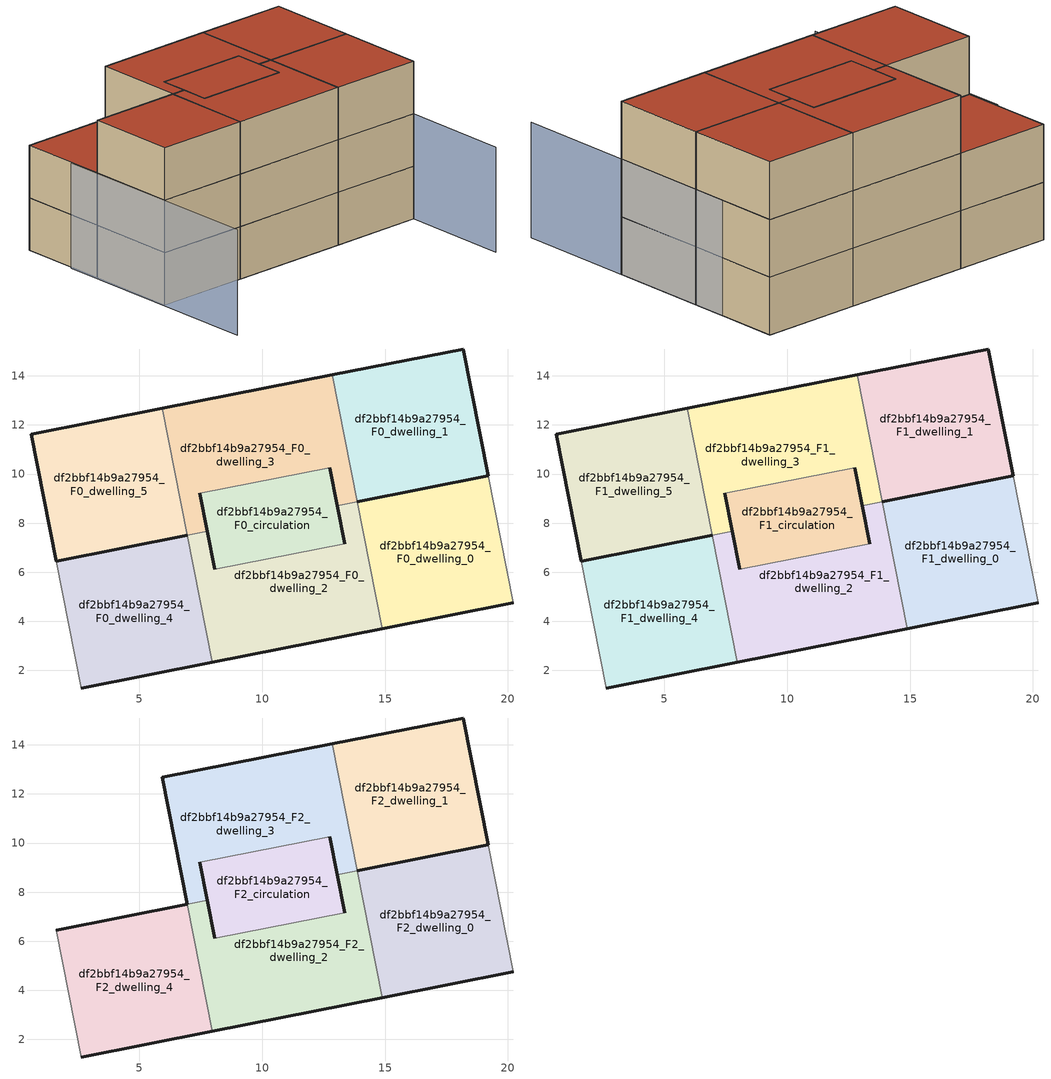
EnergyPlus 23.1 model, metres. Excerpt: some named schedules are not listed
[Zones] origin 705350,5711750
df2bbf14b9a27954_F0_dwelling_0
 floor ground (EU_floor_Construction): 20.22,4.75 19.2,9.92 13.87,8.87 14.89,3.7 z0
 wall outside (EU_wall_Construction): 20.22,4.75 14.89,3.7 / 13.87,8.87 19.2,9.92 z0:3
 wall adiabatic (EU_wall_Construction): 19.2,9.92 20.22,4.75 z0:3
 wall to df2bbf14b9a27954_F0_dwelling_2 (EU_wall_Construction): 14.88,3.7 13.87,8.87 z0:3
df2bbf14b9a27954_F0_dwelling_1
 floor ground (EU_floor_Construction): 19.2,9.92 18.19,15.09 12.85,14.04 13.87,8.87 z0
 wall outside (EU_wall_Construction): 12.85,14.04 18.19,15.09 19.2,9.92 13.87,8.87 z0:3
 wall to df2bbf14b9a27954_F0_dwelling_3 (EU_wall_Construction): 13.87,8.87 12.85,14.04 z0:3
df2bbf14b9a27954_F0_dwelling_2
 floor ground (EU_floor_Construction): 14.89,3.7 13.87,8.87 13.05,8.71 13.35,7.16 8.07,6.12 7.77,7.67 6.95,7.51 7.96,2.34 z0
 wall outside (EU_wall_Construction): 7.77,7.67 8.07,6.12 / 13.35,7.16 13.05,8.71 / 14.89,3.7 7.96,2.34 z0:3
 wall to df2bbf14b9a27954_F0_dwelling_4 (EU_wall_Construction): 7.97,2.34 6.95,7.51 z0:3
 wall to df2bbf14b9a27954_F0_dwelling_3 (EU_wall_Construction): 6.95,7.51 7.77,7.67 / 13.05,8.71 13.87,8.87 z0:3
 wall to df2bbf14b9a27954_F0_circulation (EU_wall_Construction): 8.07,6.12 13.35,7.16 z0:3
df2bbf14b9a27954_F0_dwelling_3
 floor ground (EU_floor_Construction): 13.87,8.87 12.85,14.04 5.93,12.67 6.95,7.51 7.77,7.67 7.46,9.22 12.74,10.26 13.05,8.71 z0
 wall outside (EU_wall_Construction): 13.05,8.71 12.74,10.26 / 7.46,9.22 7.77,7.67 / 5.93,12.67 12.85,14.04 z0:3
 wall to df2bbf14b9a27954_F0_circulation (EU_wall_Construction): 12.74,10.26 7.46,9.22 z0:3
 wall to df2bbf14b9a27954_F0_dwelling_5 (EU_wall_Construction): 6.95,7.51 5.93,12.67 z0:3
df2bbf14b9a27954_F0_dwelling_4
 floor ground (EU_floor_Construction): 7.96,2.34 6.95,7.51 1.61,6.46 2.63,1.29 z0
 wall outside (EU_wall_Construction): 7.96,2.34 2.63,1.29 / 1.61,6.45 6.95,7.51 z0:3
 wall adiabatic (EU_wall_Construction): 2.63,1.29 1.61,6.46 z0:3
df2bbf14b9a27954_F0_dwelling_5
 floor ground (EU_floor_Construction): 6.95,7.51 5.93,12.67 0.59,11.62 1.61,6.46 z0
 wall outside (EU_wall_Construction): 6.95,7.51 1.61,6.46 0.59,11.62 5.93,12.67 z0:3
df2bbf14b9a27954_F0_circulation
 floor ground (EU_floor_Construction): 13.35,7.16 12.74,10.26 7.46,9.22 8.07,6.12 z0
 wall outside (EU_wall_Construction): 12.74,10.26 13.35,7.16 / 8.07,6.12 7.46,9.22 z0:3
df2bbf14b9a27954_F1_dwelling_0
 floor to df2bbf14b9a27954_F0_dwelling_0 (EU_floor_Construction): 20.22,4.75 19.2,9.92 13.87,8.87 14.88,3.7 z3
 wall outside (EU_wall_Construction): 20.22,4.75 14.89,3.7 / 13.87,8.87 19.2,9.92 z3:6
 wall adiabatic (EU_wall_Construction): 19.2,9.92 20.22,4.75 z3:6
 wall to df2bbf14b9a27954_F1_dwelling_2 (EU_wall_Construction): 14.88,3.7 13.87,8.87 z3:6
df2bbf14b9a27954_F1_dwelling_1
 floor to df2bbf14b9a27954_F0_dwelling_1 (EU_floor_Construction): 19.2,9.92 18.19,15.09 12.85,14.04 13.87,8.87 z3
 wall outside (EU_wall_Construction): 12.85,14.04 18.19,15.09 19.2,9.92 13.87,8.87 z3:6
 wall to df2bbf14b9a27954_F1_dwelling_3 (EU_wall_Construction): 13.87,8.87 12.85,14.04 z3:6
df2bbf14b9a27954_F1_dwelling_2
 floor to df2bbf14b9a27954_F0_dwelling_2 (EU_floor_Construction): 14.88,3.7 13.87,8.87 13.05,8.71 13.35,7.16 8.07,6.12 7.77,7.67 6.95,7.51 7.96,2.34 z3
 wall outside (EU_wall_Construction): 7.77,7.67 8.07,6.12 / 13.35,7.16 13.05,8.71 / 14.89,3.7 7.96,2.34 z3:6
 wall to df2bbf14b9a27954_F1_dwelling_4 (EU_wall_Construction): 7.97,2.34 6.95,7.51 z3:6
 wall to df2bbf14b9a27954_F1_dwelling_3 (EU_wall_Construction): 6.95,7.51 7.77,7.67 / 13.05,8.71 13.87,8.87 z3:6
 wall to df2bbf14b9a27954_F1_circulation (EU_wall_Construction): 8.07,6.12 13.35,7.16 z3:6
df2bbf14b9a27954_F1_dwelling_3
 floor to df2bbf14b9a27954_F0_dwelling_3 (EU_floor_Construction): 13.87,8.87 12.85,14.04 5.93,12.67 6.95,7.51 7.77,7.67 7.46,9.22 12.74,10.26 13.05,8.71 z3
 wall outside (EU_wall_Construction): 13.05,8.71 12.74,10.26 / 7.46,9.22 7.77,7.67 / 5.93,12.67 12.85,14.04 z3:6
 wall to df2bbf14b9a27954_F1_circulation (EU_wall_Construction): 12.74,10.26 7.46,9.22 z3:6
 wall to df2bbf14b9a27954_F1_dwelling_5 (EU_wall_Construction): 6.95,7.51 5.93,12.67 z3:6
df2bbf14b9a27954_F1_dwelling_4
 floor to df2bbf14b9a27954_F0_dwelling_4 (EU_floor_Construction): 7.96,2.34 6.95,7.51 1.61,6.46 2.63,1.29 z3
 wall outside (EU_wall_Construction): 7.96,2.34 2.63,1.29 / 1.61,6.45 6.95,7.51 z3:6
 wall adiabatic (EU_wall_Construction): 2.63,1.29 1.61,6.46 z3:6
df2bbf14b9a27954_F1_dwelling_5
 floor to df2bbf14b9a27954_F0_dwelling_5 (EU_floor_Construction): 6.95,7.51 5.93,12.67 0.59,11.62 1.61,6.46 z3
 wall outside (EU_wall_Construction): 6.95,7.51 1.61,6.46 0.59,11.62 5.93,12.67 z3:6
 roof outside (EU_roof_Construction): 5.93,12.67 6.95,7.51 1.61,6.46 0.59,11.62 z6
df2bbf14b9a27954_F1_circulation
 floor to df2bbf14b9a27954_F0_circulation (EU_floor_Construction): 13.35,7.16 12.74,10.26 7.46,9.22 8.07,6.12 z3
 wall outside (EU_wall_Construction): 12.74,10.26 13.35,7.16 / 8.07,6.12 7.46,9.22 z3:6
df2bbf14b9a27954_F2_dwelling_0
 floor to df2bbf14b9a27954_F1_dwelling_0 (EU_floor_Construction): 20.22,4.75 19.2,9.92 13.87,8.87 14.88,3.7 z6
 wall outside (EU_wall_Construction): 20.22,4.75 14.89,3.7 / 13.87,8.87 19.2,9.92 z6:9
 wall adiabatic (EU_wall_Construction): 19.2,9.92 20.22,4.75 z6:9
 wall to df2bbf14b9a27954_F2_dwelling_2 (EU_wall_Construction): 14.88,3.7 13.87,8.87 z6:9
 roof outside (EU_roof_Construction): 19.2,9.92 20.22,4.75 14.89,3.7 13.87,8.87 z9
df2bbf14b9a27954_F2_dwelling_1
 floor to df2bbf14b9a27954_F1_dwelling_1 (EU_floor_Construction): 19.2,9.92 18.19,15.09 12.85,14.04 13.87,8.87 z6
 wall outside (EU_wall_Construction): 12.85,14.04 18.19,15.09 19.2,9.92 13.87,8.87 z6:9
 wall to df2bbf14b9a27954_F2_dwelling_3 (EU_wall_Construction): 13.87,8.87 12.85,14.04 z6:9
 roof outside (EU_roof_Construction): 18.19,15.09 19.2,9.92 13.87,8.87 12.85,14.04 z9
df2bbf14b9a27954_F2_dwelling_2
 floor to df2bbf14b9a27954_F1_dwelling_2 (EU_floor_Construction): 14.88,3.7 13.87,8.87 13.05,8.71 13.35,7.16 8.07,6.12 7.77,7.67 6.95,7.51 7.96,2.34 z6
 wall outside (EU_wall_Construction): 7.77,7.67 8.07,6.12 / 13.35,7.16 13.05,8.71 / 14.89,3.7 7.96,2.34 z6:9
 wall to df2bbf14b9a27954_F2_dwelling_4 (EU_wall_Construction): 7.97,2.34 6.95,7.51 z6:9
 wall to df2bbf14b9a27954_F2_dwelling_3 (EU_wall_Construction): 6.95,7.51 7.77,7.67 / 13.05,8.71 13.87,8.87 z6:9
 wall to df2bbf14b9a27954_F2_circulation (EU_wall_Construction): 8.07,6.12 13.35,7.16 z6:9
 roof outside (EU_roof_Construction): 13.87,8.87 14.89,3.7 7.96,2.34 6.95,7.51 7.77,7.67 8.07,6.12 13.35,7.16 13.05,8.71 z9
df2bbf14b9a27954_F2_dwelling_3
 floor to df2bbf14b9a27954_F1_dwelling_3 (EU_floor_Construction): 13.87,8.87 12.85,14.04 5.93,12.67 6.95,7.51 7.77,7.67 7.46,9.22 12.74,10.26 13.05,8.71 z6
 wall outside (EU_wall_Construction): 13.05,8.71 12.74,10.26 / 7.46,9.22 7.77,7.67 / 6.95,7.51 5.93,12.67 12.85,14.04 z6:9
 wall to df2bbf14b9a27954_F2_circulation (EU_wall_Construction): 12.74,10.26 7.46,9.22 z6:9
 roof outside (EU_roof_Construction): 12.85,14.04 13.87,8.87 13.05,8.71 12.74,10.26 7.46,9.22 7.77,7.67 6.95,7.51 5.93,12.67 z9
df2bbf14b9a27954_F2_dwelling_4
 floor to df2bbf14b9a27954_F1_dwelling_4 (EU_floor_Construction): 7.96,2.34 6.95,7.51 1.61,6.46 2.63,1.29 z6
 wall outside (EU_wall_Construction): 1.61,6.46 6.95,7.51 / 7.96,2.34 2.63,1.29 z6:9
 wall adiabatic (EU_wall_Construction): 2.63,1.29 1.61,6.46 z6:9
 roof outside (EU_roof_Construction): 6.95,7.51 7.96,2.34 2.63,1.29 1.61,6.46 z9
df2bbf14b9a27954_F2_circulation
 floor to df2bbf14b9a27954_F1_circulation (EU_floor_Construction): 13.35,7.16 12.74,10.26 7.46,9.22 8.07,6.12 z6
 wall outside (EU_wall_Construction): 12.74,10.26 13.35,7.16 / 8.07,6.12 7.46,9.22 z6:9
 roof outside (EU_roof_Construction): 12.74,10.26 13.35,7.16 8.07,6.12 7.46,9.22 z9
shading: 1.14,8.32 3.72,-4.26 / 21.46,-1.51 18.85,11.8 z0:6
[Building]
EU S2 Campaign: North Axis=0; Terrain=City; Solar Distribution=FullExterior
[Site:Location]
London: Latitude=51.5; Longitude=-0.5; Time Zone=0; Elevation=25
[SizingPeriod:WeatherFileDays]
AnnualSizingPeriod: Begin Month=1; Begin Day of Month=1; End Month=12; End Day of Month=31; Day of Week for Start Day=Monday; Use Weather File Daylight Saving Period=No; Use Weather File Rain and Snow Indicators=No
[MATERIAL]
EU_InternalMass_Material: Roughness=MediumRough; Thickness=0.1; Conductivity=1; Density=1800; Specific Heat=900; Thermal Absorptance=0.9; Solar Absorptance=0.7; Visible Absorptance=0.7
[MATERIAL:NOMASS] Roughness=MediumRough; Thermal Absorptance=0.9; Solar Absorptance=0.7; Visible Absorptance=0.7
Name | Thermal Resistance
EU_wall_NoMass | 1.04674
EU_roof_NoMass | 4.32442
EU_floor_NoMass | 2.04616
[CONSTRUCTION]
EU_wall_Construction: EU_wall_NoMass
EU_roof_Construction: EU_roof_NoMass
EU_floor_Construction: EU_floor_NoMass
EU_InternalMass_Construction: EU_InternalMass_Material
[ZONE] Type=1; Multiplier=1; Ceiling Height=autocalculate; Floor Area=autocalculate; Part of Total Floor Area=Yes
Name | Volume
df2bbf14b9a27954_F0_dwelling_0; df2bbf14b9a27954_F0_dwelling_1; df2bbf14b9a27954_F0_dwelling_5; df2bbf14b9a27954_F1_dwelling_5 | 85.9585
df2bbf14b9a27954_F1_dwelling_0; df2bbf14b9a27954_F2_dwelling_0; df2bbf14b9a27954_F1_dwelling_1; df2bbf14b9a27954_F2_dwelling_1; df2bbf14b9a27954_F0_dwelling_2; df2bbf14b9a27954_F1_dwelling_2; df2bbf14b9a27954_F2_dwelling_2; df2bbf14b9a27954_F0_dwelling_4; df2bbf14b9a27954_F1_dwelling_4; df2bbf14b9a27954_F2_dwelling_4 | 85.9578
df2bbf14b9a27954_F0_dwelling_3; df2bbf14b9a27954_F1_dwelling_3; df2bbf14b9a27954_F2_dwelling_3 | 85.9739
df2bbf14b9a27954_F0_circulation | 51.0073
df2bbf14b9a27954_F1_circulation; df2bbf14b9a27954_F2_circulation | 51.0081
[INTERNALMASS] Construction=EU_InternalMass_Construction
Name | Zone or ZoneList | Surface Area
df2bbf14b9a27954_F0_dwelling_0_EU_InternalMass | df2bbf14b9a27954_F0_dwelling_0 | 28.6543
df2bbf14b9a27954_F0_dwelling_1_EU_InternalMass | df2bbf14b9a27954_F0_dwelling_1 | 28.6543
df2bbf14b9a27954_F0_dwelling_2_EU_InternalMass | df2bbf14b9a27954_F0_dwelling_2 | 28.6543
df2bbf14b9a27954_F0_dwelling_3_EU_InternalMass | df2bbf14b9a27954_F0_dwelling_3 | 28.6543
df2bbf14b9a27954_F0_dwelling_4_EU_InternalMass | df2bbf14b9a27954_F0_dwelling_4 | 28.6543
df2bbf14b9a27954_F0_dwelling_5_EU_InternalMass | df2bbf14b9a27954_F0_dwelling_5 | 28.6543
df2bbf14b9a27954_F1_dwelling_0_EU_InternalMass | df2bbf14b9a27954_F1_dwelling_0 | 28.6543
df2bbf14b9a27954_F1_dwelling_1_EU_InternalMass | df2bbf14b9a27954_F1_dwelling_1 | 28.6543
df2bbf14b9a27954_F1_dwelling_2_EU_InternalMass | df2bbf14b9a27954_F1_dwelling_2 | 28.6543
df2bbf14b9a27954_F1_dwelling_3_EU_InternalMass | df2bbf14b9a27954_F1_dwelling_3 | 28.6543
df2bbf14b9a27954_F1_dwelling_4_EU_InternalMass | df2bbf14b9a27954_F1_dwelling_4 | 28.6543
df2bbf14b9a27954_F1_dwelling_5_EU_InternalMass | df2bbf14b9a27954_F1_dwelling_5 | 28.6543
df2bbf14b9a27954_F2_dwelling_0_EU_InternalMass | df2bbf14b9a27954_F2_dwelling_0 | 28.6543
df2bbf14b9a27954_F2_dwelling_1_EU_InternalMass | df2bbf14b9a27954_F2_dwelling_1 | 28.6543
df2bbf14b9a27954_F2_dwelling_2_EU_InternalMass | df2bbf14b9a27954_F2_dwelling_2 | 57.3085
df2bbf14b9a27954_F2_dwelling_3_EU_InternalMass | df2bbf14b9a27954_F2_dwelling_3 | 28.6543
df2bbf14b9a27954_F2_dwelling_4_EU_InternalMass | df2bbf14b9a27954_F2_dwelling_4 | 28.6543
[OTHEREQUIPMENT] Fuel Type=Electricity; Design Level Calculation Method=Watts/Area; Power per Zone Floor Area=1; Fraction Latent=0; Fraction Radiant=0; Fraction Lost=0; Carbon Dioxide Generation Rate=0; EndUse Subcategory=EU_Step8_InternalGains
Name | Zone or ZoneList or Space or SpaceList | Schedule
EU_Step8_InternalGain_df2bbf14b9a27954_F0_dwelling_0_f000 | df2bbf14b9a27954_F0_dwelling_0 | EU_Step8_GainSchedule_df2bbf14b9a27954_F0_dwelling_0_f000
EU_Step8_InternalGain_df2bbf14b9a27954_F0_dwelling_1_f000 | df2bbf14b9a27954_F0_dwelling_1 | EU_Step8_GainSchedule_df2bbf14b9a27954_F0_dwelling_1_f000
EU_Step8_InternalGain_df2bbf14b9a27954_F0_dwelling_2_f000 | df2bbf14b9a27954_F0_dwelling_2 | EU_Step8_GainSchedule_df2bbf14b9a27954_F0_dwelling_2_f000
EU_Step8_InternalGain_df2bbf14b9a27954_F0_dwelling_3_f000 | df2bbf14b9a27954_F0_dwelling_3 | EU_Step8_GainSchedule_df2bbf14b9a27954_F0_dwelling_3_f000
EU_Step8_InternalGain_df2bbf14b9a27954_F0_dwelling_4_f000 | df2bbf14b9a27954_F0_dwelling_4 | EU_Step8_GainSchedule_df2bbf14b9a27954_F0_dwelling_4_f000
EU_Step8_InternalGain_df2bbf14b9a27954_F0_dwelling_5_f000 | df2bbf14b9a27954_F0_dwelling_5 | EU_Step8_GainSchedule_df2bbf14b9a27954_F0_dwelling_5_f000
EU_Step8_InternalGain_df2bbf14b9a27954_F1_dwelling_0_f000 | df2bbf14b9a27954_F1_dwelling_0 | EU_Step8_GainSchedule_df2bbf14b9a27954_F1_dwelling_0_f000
EU_Step8_InternalGain_df2bbf14b9a27954_F1_dwelling_1_f000 | df2bbf14b9a27954_F1_dwelling_1 | EU_Step8_GainSchedule_df2bbf14b9a27954_F1_dwelling_1_f000
EU_Step8_InternalGain_df2bbf14b9a27954_F1_dwelling_2_f000 | df2bbf14b9a27954_F1_dwelling_2 | EU_Step8_GainSchedule_df2bbf14b9a27954_F1_dwelling_2_f000
EU_Step8_InternalGain_df2bbf14b9a27954_F1_dwelling_3_f000 | df2bbf14b9a27954_F1_dwelling_3 | EU_Step8_GainSchedule_df2bbf14b9a27954_F1_dwelling_3_f000
EU_Step8_InternalGain_df2bbf14b9a27954_F1_dwelling_4_f000 | df2bbf14b9a27954_F1_dwelling_4 | EU_Step8_GainSchedule_df2bbf14b9a27954_F1_dwelling_4_f000
EU_Step8_InternalGain_df2bbf14b9a27954_F1_dwelling_5_f000 | df2bbf14b9a27954_F1_dwelling_5 | EU_Step8_GainSchedule_df2bbf14b9a27954_F1_dwelling_5_f000
EU_Step8_InternalGain_df2bbf14b9a27954_F2_dwelling_0_f000 | df2bbf14b9a27954_F2_dwelling_0 | EU_Step8_GainSchedule_df2bbf14b9a27954_F2_dwelling_0_f000
EU_Step8_InternalGain_df2bbf14b9a27954_F2_dwelling_1_f000 | df2bbf14b9a27954_F2_dwelling_1 | EU_Step8_GainSchedule_df2bbf14b9a27954_F2_dwelling_1_f000
EU_Step8_InternalGain_df2bbf14b9a27954_F2_dwelling_2_f000 | df2bbf14b9a27954_F2_dwelling_2 | EU_Step8_GainSchedule_df2bbf14b9a27954_F2_dwelling_2_f000
EU_Step8_InternalGain_df2bbf14b9a27954_F2_dwelling_3_f000 | df2bbf14b9a27954_F2_dwelling_3 | EU_Step8_GainSchedule_df2bbf14b9a27954_F2_dwelling_3_f000
EU_Step8_InternalGain_df2bbf14b9a27954_F2_dwelling_4_f000 | df2bbf14b9a27954_F2_dwelling_4 | EU_Step8_GainSchedule_df2bbf14b9a27954_F2_dwelling_4_f000
[ZONEINFILTRATION:DESIGNFLOWRATE] Schedule=EU_AlwaysOn; Design Flow Rate Calculation Method=Flow/Area; Flow Rate per Floor Area=0.0005; Constant Term Coefficient=1; Temperature Term Coefficient=0; Velocity Term Coefficient=0; Velocity Squared Term Coefficient=0
Name | Zone or ZoneList or Space or SpaceList
EU_Circulation_Infiltration_df2bbf14b9a27954_F0_circulation | df2bbf14b9a27954_F0_circulation
EU_Circulation_Infiltration_df2bbf14b9a27954_F1_circulation | df2bbf14b9a27954_F1_circulation
EU_Circulation_Infiltration_df2bbf14b9a27954_F2_circulation | df2bbf14b9a27954_F2_circulation
[ZONEVENTILATION:DESIGNFLOWRATE] Schedule=EU_AlwaysOn; Design Flow Rate Calculation Method=AirChanges/Hour; Air Changes per Hour=0.488719; Ventilation Type=Natural; Fan Pressure Rise=0; Fan Total Efficiency=1; Constant Term Coefficient=1; Temperature Term Coefficient=0; Velocity Term Coefficient=0; Velocity Squared Term Coefficient=0; Minimum Indoor Temperature=-100; Maximum Indoor Temperature=100; Delta Temperature=-100; Minimum Outdoor Temperature=-100; Maximum Outdoor Temperature=100; Maximum Wind Speed=40
Name | Zone or ZoneList or Space or SpaceList
EU_ConstantAir_df2bbf14b9a27954_F0_dwelling_0 | df2bbf14b9a27954_F0_dwelling_0
EU_ConstantAir_df2bbf14b9a27954_F0_dwelling_1 | df2bbf14b9a27954_F0_dwelling_1
EU_ConstantAir_df2bbf14b9a27954_F0_dwelling_2 | df2bbf14b9a27954_F0_dwelling_2
EU_ConstantAir_df2bbf14b9a27954_F0_dwelling_3 | df2bbf14b9a27954_F0_dwelling_3
EU_ConstantAir_df2bbf14b9a27954_F0_dwelling_4 | df2bbf14b9a27954_F0_dwelling_4
EU_ConstantAir_df2bbf14b9a27954_F0_dwelling_5 | df2bbf14b9a27954_F0_dwelling_5
EU_ConstantAir_df2bbf14b9a27954_F1_dwelling_0 | df2bbf14b9a27954_F1_dwelling_0
EU_ConstantAir_df2bbf14b9a27954_F1_dwelling_1 | df2bbf14b9a27954_F1_dwelling_1
EU_ConstantAir_df2bbf14b9a27954_F1_dwelling_2 | df2bbf14b9a27954_F1_dwelling_2
EU_ConstantAir_df2bbf14b9a27954_F1_dwelling_3 | df2bbf14b9a27954_F1_dwelling_3
EU_ConstantAir_df2bbf14b9a27954_F1_dwelling_4 | df2bbf14b9a27954_F1_dwelling_4
EU_ConstantAir_df2bbf14b9a27954_F1_dwelling_5 | df2bbf14b9a27954_F1_dwelling_5
EU_ConstantAir_df2bbf14b9a27954_F2_dwelling_0 | df2bbf14b9a27954_F2_dwelling_0
EU_ConstantAir_df2bbf14b9a27954_F2_dwelling_1 | df2bbf14b9a27954_F2_dwelling_1
EU_ConstantAir_df2bbf14b9a27954_F2_dwelling_2 | df2bbf14b9a27954_F2_dwelling_2
EU_ConstantAir_df2bbf14b9a27954_F2_dwelling_3 | df2bbf14b9a27954_F2_dwelling_3
EU_ConstantAir_df2bbf14b9a27954_F2_dwelling_4 | df2bbf14b9a27954_F2_dwelling_4
[HVACTEMPLATE:THERMOSTAT] Constant Heating Setpoint=20; Constant Cooling Setpoint=50
EU_HeatOnly_df2bbf14b9a27954_F0_dwelling_0; EU_HeatOnly_df2bbf14b9a27954_F0_dwelling_1; EU_HeatOnly_df2bbf14b9a27954_F0_dwelling_2; EU_HeatOnly_df2bbf14b9a27954_F0_dwelling_3; EU_HeatOnly_df2bbf14b9a27954_F0_dwelling_4; EU_HeatOnly_df2bbf14b9a27954_F0_dwelling_5; EU_HeatOnly_df2bbf14b9a27954_F1_dwelling_0; EU_HeatOnly_df2bbf14b9a27954_F1_dwelling_1; EU_HeatOnly_df2bbf14b9a27954_F1_dwelling_2; EU_HeatOnly_df2bbf14b9a27954_F1_dwelling_3; EU_HeatOnly_df2bbf14b9a27954_F1_dwelling_4; EU_HeatOnly_df2bbf14b9a27954_F1_dwelling_5; EU_HeatOnly_df2bbf14b9a27954_F2_dwelling_0; EU_HeatOnly_df2bbf14b9a27954_F2_dwelling_1; EU_HeatOnly_df2bbf14b9a27954_F2_dwelling_2; EU_HeatOnly_df2bbf14b9a27954_F2_dwelling_3; EU_HeatOnly_df2bbf14b9a27954_F2_dwelling_4
[HVACTEMPLATE:ZONE:IDEALLOADSAIRSYSTEM]
df2bbf14b9a27954_F0_dwelling_0: Template Thermostat=EU_HeatOnly_df2bbf14b9a27954_F0_dwelling_0; System Availability Schedule=EU_AlwaysOn; Maximum Heating Supply Air Temperature=50; Minimum Cooling Supply Air Temperature=13; Maximum Heating Supply Air Humidity Ratio=0.0156; Minimum Cooling Supply Air Humidity Ratio=0.0077; Heating Limit=NoLimit; Cooling Limit=NoLimit; Heating Availability Schedule=EU_AlwaysOn; Cooling Availability Schedule=EU_CoolingOff; Dehumidification Control Type=ConstantSensibleHeatRatio; Cooling Sensible Heat Ratio=0.7; Dehumidification Setpoint=60; Humidification Control Type=None; Humidification Setpoint=30; Outdoor Air Method=None; Outdoor Air Flow Rate per Person=0.00944; Outdoor Air Flow Rate per Zone Floor Area=0; Outdoor Air Flow Rate per Zone=0; Demand Controlled Ventilation Type=None; Outdoor Air Economizer Type=NoEconomizer; Heat Recovery Type=None; Sensible Heat Recovery Effectiveness=0.7; Latent Heat Recovery Effectiveness=0.65
